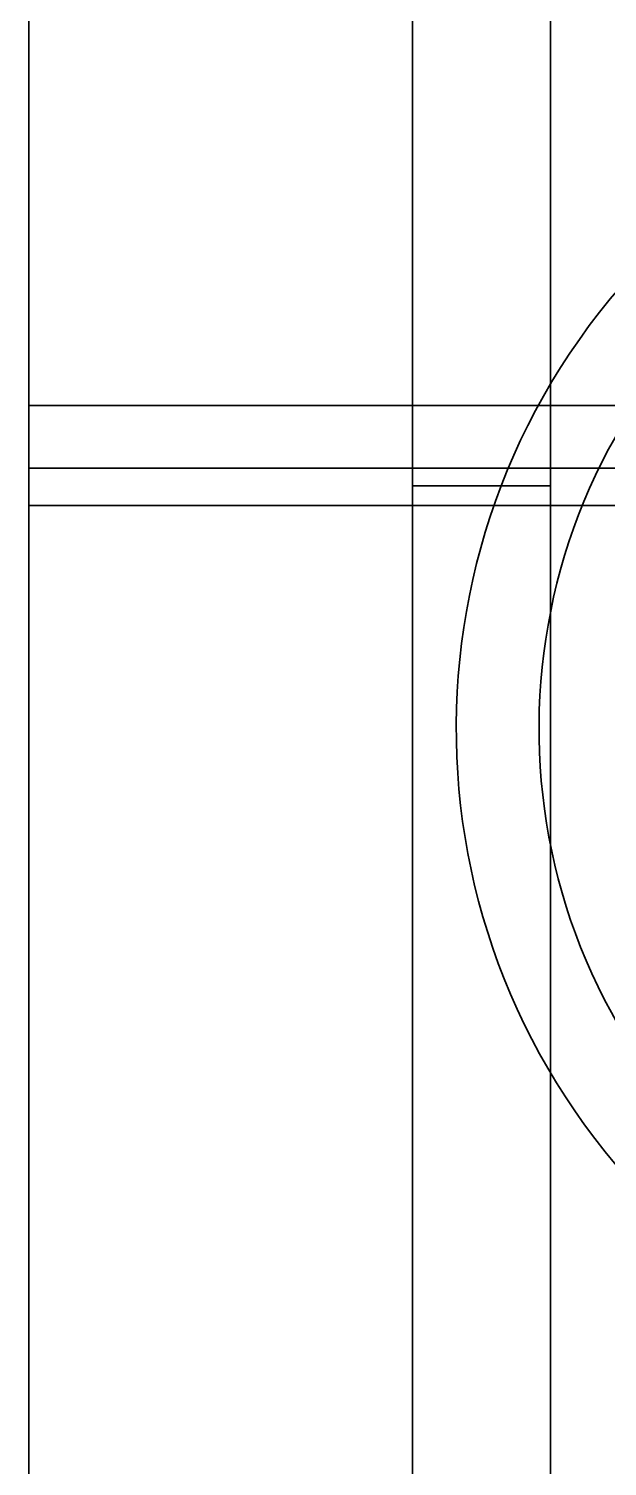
# Model space of a CAD drawing. Header units: millimetres. Extents: x -176 to 3932, y -325 to 2058.
# Drawn here: x 84.2 to 105.2, y 463.2 to 515.4 of the extents above; entities that cross this region are included whole.
import ezdxf

# ---------------------------------------------------------------- set-up
doc = ezdxf.new("R2010")
doc.units = ezdxf.units.MM

# ---------------------------------------------------------------- blocks, each defined once
blk = doc.blocks.new('Drawing View5')
at = {"color": 7, "linetype": 'Continuous', "lineweight": 35}
for p, q in [((-159.9, 163.711), (-159.9, 212)), ((-159.9, 161.441), (-159.9, 209.73)), ((-145.986, 194.172), (-145.986, 160.8)), ((-145.986, -270.172), (-145.986, 194.172)), ((-140.986, -1), (-140.986, 194.172)), ((-140.986, 194.172), (-140.986, 160.8)), ((-79.9, 163.711), (-159.9, 163.711)), ((-159.9, 160.08), (-159.9, 163.711)), ((-159.9, 161.441), (-159.9, 163.711)), ((-159.9, 160.08), (-159.9, 161.441)), ((-79.9, 161.441), (-159.9, 161.441)), ((-140.986, 160.8), (-145.986, 160.8)), ((-145.986, -236.8), (-145.986, 160.8)), ((-140.986, -236.8), (-140.986, 160.8)), ((-159.9, -236.08), (-159.9, 160.08)), ((-79.9, 160.08), (-159.9, 160.08)), ((-79.9, 160.08), (-159.9, 160.08)), ((-159.9, -236.08), (-159.9, 160.08))]:
    blk.add_line(p, q, dxfattribs=at)
for radius, end in [(24.5, 314.6585), (24.5, 314.6585), (21.5, 314.2993)]:
    blk.add_arc((-119.9, 152), radius, 134.6585, end, dxfattribs=at)

msp = doc.modelspace()

# ---------------------------------------------------------------- block references
at = {"lineweight": 0}
msp.add_blockref('Drawing View5', (244.116, 338), dxfattribs=at)

doc.saveas('drawing.dxf')
